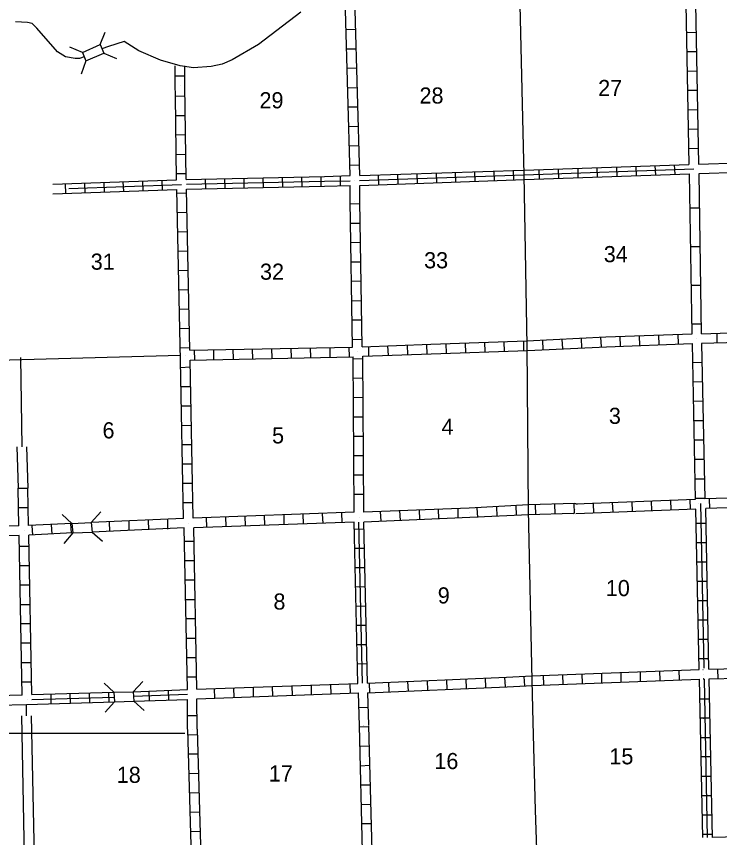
# Model space of a CAD drawing. Extents: x 1817418 to 2236108, y 15985408 to 16412015.
# Drawn here: x 2066844 to 2088625, y 16075913 to 16101360 of the extents above; entities that cross this region are included whole.
import ezdxf

# ---------------------------------------------------------------- set-up
doc = ezdxf.new("R2010")
doc.units = 0
for name, color, linetype in [('L1', 7, 'Continuous'), ('L11', 7, 'Continuous'), ('L13', 7, 'Continuous'), ('L14', 7, 'Continuous'), ('L18', 7, 'Continuous'), ('L4', 7, 'Continuous'), ('L8', 7, 'Continuous'), ('L9', 7, 'Continuous')]:
    doc.layers.add(name, color=color, linetype=linetype)

msp = doc.modelspace()

# ---------------------------------------------------------------- linework, layer by layer
at = {"layer": 'L1'}
msp.add_line((2060064, 16079149), (2072060, 16079150), dxfattribs=at)
at = {"layer": 'L11'}
for p, q in [((2087968, 16096785), (2098195, 16097128)), ((2087989, 16096495), (2092973, 16096662)), ((2066860, 16088020), (2066896, 16086737)), ((2067160, 16088025), (2067197, 16086737)), ((2067102, 16075100), (2067009, 16079684)), ((2067403, 16075110), (2067310, 16079684))]:
    msp.add_line(p, q, dxfattribs=at)
at = {"layer": 'L13'}
for p, q in [((2071925, 16090851), (2061721, 16090572)), ((2066970, 16090787), (2067010, 16088023)), ((2067160, 16079681), (2067153, 16080034))]:
    msp.add_line(p, q, dxfattribs=at)
at = {"layer": 'L18'}
for p, q in [((2069436, 16100492), (2069594, 16100877)), ((2068887, 16100243), (2069436, 16100492)), ((2069436, 16100492), (2069552, 16100217)), ((2068887, 16100243), (2068496, 16100412)), ((2068887, 16100243), (2068998, 16099979)), ((2068998, 16099979), (2069552, 16100217)), ((2069552, 16100217), (2069948, 16100053)), ((2068998, 16099979), (2068845, 16099568)), ((2069161, 16085676), (2069462, 16086003)), ((2068565, 16085649), (2068264, 16085929)), ((2068565, 16085649), (2069161, 16085676)), ((2068565, 16085649), (2068586, 16085354)), ((2069161, 16085676), (2069188, 16085375)), ((2068586, 16085354), (2068311, 16085026)), ((2068586, 16085354), (2069188, 16085375)), ((2069188, 16085375), (2069510, 16085100)), ((2069864, 16080417), (2069563, 16080702)), ((2070460, 16080433), (2070761, 16080749)), ((2069864, 16080417), (2070460, 16080433)), ((2069864, 16080417), (2069880, 16080116)), ((2070460, 16080433), (2070481, 16080137)), ((2069880, 16080116), (2069594, 16079804)), ((2069880, 16080116), (2070481, 16080137)), ((2070481, 16080137), (2070798, 16079852))]:
    msp.add_line(p, q, dxfattribs=at)
at = {"layer": 'L4'}
for p, q in [((2082572, 16096452), (2082446, 16101716)), ((2067187, 16101167), (2066812, 16101194)), ((2082662, 16091151), (2082572, 16096452)), ((2082710, 16086066), (2082662, 16091151)), ((2082820, 16080776), (2082710, 16086066)), ((2082852, 16079487), (2082820, 16080776)), ((2082921, 16076758), (2082852, 16079487)), ((2082963, 16075543), (2082921, 16076758))]:
    msp.add_line(p, q, dxfattribs=at)
for points in [[(2075656, 16101495), (2074346, 16100492), (2073523, 16100011), (2073222, 16099884), (2072878, 16099810), (2072329, 16099768), (2071912, 16099826)], [(2068940, 16100111), (2068797, 16100053), (2068665, 16100053), (2068364, 16100111), (2068111, 16100259), (2067477, 16100993), (2067329, 16101141), (2067187, 16101167)], [(2070186, 16100587), (2069695, 16100433), (2069494, 16100354)], [(2071912, 16099826), (2071305, 16100000), (2070640, 16100296), (2070186, 16100587)]]:
    msp.add_lwpolyline(points, dxfattribs=at)
at = {"layer": 'L8'}
for p, q in [((2087578, 16101743), (2087673, 16096774)), ((2087879, 16101753), (2087968, 16096785)), ((2077182, 16096426), (2077039, 16101553)), ((2077477, 16096426), (2077340, 16101553)), ((2067187, 16101167), (2067187, 16101167)), ((2077055, 16100951), (2077356, 16100961)), ((2087593, 16100866), (2087894, 16100877)), ((2077071, 16100354), (2077372, 16100360)), ((2087604, 16100270), (2087905, 16100275)), ((2071764, 16099219), (2071764, 16099826)), ((2071912, 16099826), (2071912, 16099826)), ((2072060, 16099219), (2072060, 16099826)), ((2077087, 16099752), (2077387, 16099763)), ((2087620, 16099668), (2087921, 16099678)), ((2072055, 16099509), (2071754, 16099504)), ((2071770, 16098913), (2071764, 16099219)), ((2071912, 16099219), (2071912, 16099219)), ((2072102, 16096304), (2072060, 16099219)), ((2077102, 16099150), (2077403, 16099161)), ((2087630, 16099071), (2087926, 16099076)), ((2072071, 16098886), (2071764, 16098876)), ((2071807, 16096294), (2071770, 16098913)), ((2077118, 16098554), (2077419, 16098559)), ((2087636, 16098469), (2087937, 16098475)), ((2072081, 16098284), (2071780, 16098279)), ((2077139, 16097952), (2077435, 16097962)), ((2072086, 16097688), (2071786, 16097677)), ((2087651, 16097867), (2087952, 16097878)), ((2077155, 16097350), (2077456, 16097360)), ((2087662, 16097271), (2087963, 16097276)), ((2072086, 16097086), (2071786, 16097075)), ((2077160, 16096753), (2077461, 16096759)), ((2082572, 16096600), (2087673, 16096774)), ((2082572, 16096452), (2087831, 16096637)), ((2083628, 16096637), (2083639, 16096336)), ((2084230, 16096658), (2084235, 16096363)), ((2084827, 16096679), (2084837, 16096378)), ((2085429, 16096700), (2085439, 16096399)), ((2086031, 16096716), (2086036, 16096421)), ((2086622, 16096743), (2086638, 16096442)), ((2087219, 16096759), (2087240, 16096468)), ((2087831, 16096637), (2087831, 16096637)), ((2072097, 16096484), (2071796, 16096479)), ((2072102, 16096304), (2076390, 16096399)), ((2075095, 16096076), (2075089, 16096374)), ((2075692, 16096089), (2075685, 16096387)), ((2076288, 16096102), (2076282, 16096401)), ((2076390, 16096399), (2077182, 16096426)), ((2076884, 16096115), (2076878, 16096413)), ((2077472, 16096275), (2082572, 16096454)), ((2077477, 16096426), (2082562, 16096600)), ((2078073, 16096147), (2078063, 16096445)), ((2078670, 16096168), (2078659, 16096466)), ((2079266, 16096189), (2079255, 16096487)), ((2079862, 16096210), (2079852, 16096508)), ((2080458, 16096231), (2080448, 16096529)), ((2081055, 16096252), (2081044, 16096550)), ((2081651, 16096273), (2081640, 16096571)), ((2082247, 16096294), (2082237, 16096592)), ((2082572, 16096452), (2082572, 16096452)), ((2082578, 16096304), (2087688, 16096479)), ((2083026, 16096616), (2083037, 16096320)), ((2067975, 16096162), (2071807, 16096294)), ((2068353, 16096177), (2068364, 16095876)), ((2068465, 16096025), (2071954, 16096151)), ((2068956, 16096194), (2068961, 16095893)), ((2069552, 16096220), (2069563, 16095919)), ((2070144, 16096236), (2070165, 16095935)), ((2070745, 16096262), (2070761, 16095961)), ((2071347, 16096278), (2071363, 16095977)), ((2072110, 16096159), (2076386, 16096254)), ((2072709, 16096023), (2072703, 16096321)), ((2073306, 16096036), (2073299, 16096334)), ((2073902, 16096049), (2073896, 16096348)), ((2074499, 16096063), (2074492, 16096361)), ((2076387, 16096254), (2077179, 16096270)), ((2076390, 16096104), (2077182, 16096120)), ((2077182, 16095634), (2077182, 16096120)), ((2077329, 16096278), (2077329, 16096278)), ((2077477, 16096125), (2082578, 16096304)), ((2077477, 16095634), (2077477, 16096125)), ((2067975, 16095860), (2071812, 16095993)), ((2071928, 16090702), (2071812, 16095993)), ((2072113, 16095887), (2071812, 16095877)), ((2072113, 16096009), (2076390, 16096104)), ((2072213, 16091019), (2072113, 16096009)), ((2077255, 16091109), (2077182, 16095634)), ((2077329, 16095634), (2077329, 16095634)), ((2077556, 16091119), (2077477, 16095634)), ((2077182, 16095549), (2077477, 16095560)), ((2072118, 16095285), (2071823, 16095275)), ((2077187, 16094953), (2077488, 16094958)), ((2072139, 16094683), (2071838, 16094678)), ((2077203, 16094351), (2077504, 16094361)), ((2072145, 16094087), (2071844, 16094076)), ((2077213, 16093754), (2077514, 16093759)), ((2072160, 16093485), (2071865, 16093474)), ((2077219, 16093152), (2077519, 16093163)), ((2072182, 16092883), (2071881, 16092878)), ((2077240, 16092550), (2077535, 16092561)), ((2072187, 16092286), (2071886, 16092276)), ((2077245, 16091954), (2077546, 16091959)), ((2072203, 16091684), (2071902, 16091679)), ((2088063, 16091526), (2093033, 16091680)), ((2088538, 16091542), (2088544, 16091241)), ((2077255, 16091352), (2077556, 16091362)), ((2079679, 16091204), (2082651, 16091304)), ((2082546, 16091304), (2082556, 16091003)), ((2083137, 16091325), (2083153, 16091024)), ((2083739, 16091362), (2083755, 16091061)), ((2084336, 16091383), (2084352, 16091088)), ((2084938, 16091420), (2084953, 16091119)), ((2085540, 16091442), (2085545, 16091146)), ((2086136, 16091463), (2086147, 16091162)), ((2086738, 16091484), (2086743, 16091183)), ((2087335, 16091510), (2087345, 16091209)), ((2087921, 16091378), (2087921, 16091378)), ((2088069, 16091236), (2093037, 16091378)), ((2072213, 16091088), (2071912, 16091077)), ((2072213, 16091019), (2077255, 16091109)), ((2073544, 16091046), (2073554, 16090745)), ((2074146, 16091051), (2074156, 16090750)), ((2074748, 16091067), (2074753, 16090771)), ((2075344, 16091077), (2075355, 16090776)), ((2075946, 16091088), (2075957, 16090787)), ((2076548, 16091104), (2076553, 16090803)), ((2077145, 16091109), (2077155, 16090808)), ((2077556, 16091119), (2079679, 16091204)), ((2077746, 16091125), (2077752, 16090829)), ((2078343, 16091151), (2078354, 16090850)), ((2078945, 16091178), (2078956, 16090877)), ((2079547, 16091193), (2079552, 16090892)), ((2079689, 16091051), (2079689, 16091051)), ((2080144, 16091220), (2080154, 16090919)), ((2080745, 16091236), (2080756, 16090935)), ((2081347, 16091262), (2081353, 16090961)), ((2081944, 16091278), (2081955, 16090977)), ((2082662, 16091151), (2082662, 16091151)), ((2087773, 16091220), (2087868, 16086394)), ((2088069, 16091220), (2088169, 16086410)), ((2072071, 16090861), (2072071, 16090861)), ((2072229, 16090708), (2077271, 16090808)), ((2072345, 16091019), (2072356, 16090718)), ((2072947, 16091024), (2072952, 16090729)), ((2077414, 16090966), (2077414, 16090966)), ((2077572, 16090829), (2079695, 16090903)), ((2079695, 16090903), (2082673, 16091003)), ((2072023, 16085802), (2071928, 16090702)), ((2072319, 16085808), (2072229, 16090708)), ((2077261, 16090750), (2077562, 16090760)), ((2087778, 16090634), (2088079, 16090644)), ((2072229, 16090486), (2071928, 16090475)), ((2077271, 16090153), (2077572, 16090158)), ((2087794, 16090037), (2088095, 16090042)), ((2072240, 16089884), (2071939, 16089879)), ((2077287, 16089551), (2077588, 16089562)), ((2072255, 16089287), (2071955, 16089277)), ((2087810, 16089435), (2088111, 16089446)), ((2077287, 16088949), (2077588, 16088949)), ((2087820, 16088833), (2088121, 16088833)), ((2072261, 16088685), (2071965, 16088675)), ((2077298, 16088353), (2077593, 16088353)), ((2087831, 16088237), (2088127, 16088237)), ((2072277, 16088083), (2071981, 16088083)), ((2077298, 16087751), (2077593, 16087751)), ((2072287, 16087487), (2071986, 16087487)), ((2087847, 16087635), (2088148, 16087635)), ((2077298, 16087154), (2077593, 16087154)), ((2087852, 16087033), (2088153, 16087033)), ((2066923, 16085575), (2066896, 16086737)), ((2066902, 16086742), (2067203, 16086742)), ((2067055, 16086742), (2067055, 16086742)), ((2067213, 16085586), (2067197, 16086737)), ((2072303, 16086885), (2072002, 16086885)), ((2077303, 16086552), (2077604, 16086552)), ((2093095, 16086563), (2088169, 16086410)), ((2072314, 16086283), (2072013, 16086283)), ((2082704, 16086220), (2080872, 16086125)), ((2082314, 16086204), (2082319, 16085903)), ((2082910, 16086225), (2082921, 16085929)), ((2083512, 16086246), (2083523, 16085945)), ((2084114, 16086262), (2084119, 16085961)), ((2087868, 16086394), (2084162, 16086246)), ((2084705, 16086267), (2084721, 16085966)), ((2085302, 16086293), (2085318, 16085993)), ((2085904, 16086320), (2085920, 16086019)), ((2086506, 16086341), (2086511, 16086045)), ((2087102, 16086367), (2087113, 16086066)), ((2087704, 16086394), (2087710, 16086093)), ((2087863, 16086436), (2088164, 16086436)), ((2087968, 16086251), (2087968, 16086251)), ((2088148, 16081167), (2088047, 16086262)), ((2093401, 16086262), (2088195, 16086109)), ((2088306, 16086410), (2088311, 16086109)), ((2066912, 16086146), (2067213, 16086146)), ((2077303, 16085993), (2072319, 16085808)), ((2076310, 16085950), (2076332, 16085649)), ((2076912, 16085977), (2076928, 16085676)), ((2080872, 16086125), (2077604, 16085993)), ((2078111, 16086019), (2078127, 16085718)), ((2078713, 16086045), (2078729, 16085744)), ((2079315, 16086066), (2079330, 16085771)), ((2079911, 16086088), (2079922, 16085792)), ((2080513, 16086109), (2080518, 16085808)), ((2080877, 16085977), (2080877, 16085977)), ((2081110, 16086135), (2081131, 16085834)), ((2081712, 16086167), (2081722, 16085871)), ((2082710, 16086066), (2082710, 16086066)), ((2084172, 16086093), (2084172, 16086093)), ((2087894, 16086093), (2084177, 16085945)), ((2087995, 16081120), (2087894, 16086093)), ((2088296, 16081129), (2088195, 16086109)), ((2072023, 16085802), (2069161, 16085676)), ((2069721, 16085702), (2069732, 16085401)), ((2070323, 16085729), (2070328, 16085428)), ((2070920, 16085750), (2070930, 16085454)), ((2071522, 16085776), (2071527, 16085475)), ((2077303, 16085686), (2072340, 16085512)), ((2072720, 16085829), (2072731, 16085528)), ((2073322, 16085850), (2073327, 16085554)), ((2073919, 16085871), (2073929, 16085570)), ((2074521, 16085892), (2074531, 16085591)), ((2075122, 16085908), (2075128, 16085612)), ((2075714, 16085934), (2075730, 16085633)), ((2077419, 16080691), (2077303, 16085686)), ((2077569, 16080695), (2077453, 16085690)), ((2077456, 16085845), (2077456, 16085845)), ((2080888, 16085829), (2077604, 16085692)), ((2077720, 16080702), (2077604, 16085692)), ((2082720, 16085919), (2080888, 16085829)), ((2066923, 16085575), (2065935, 16085560)), ((2067081, 16085428), (2067081, 16085428)), ((2068570, 16085649), (2067213, 16085586)), ((2067319, 16085586), (2067340, 16085285)), ((2067921, 16085618), (2067937, 16085317)), ((2068523, 16085644), (2068538, 16085343)), ((2072039, 16085512), (2069188, 16085375)), ((2072139, 16080501), (2072039, 16085512)), ((2072182, 16085660), (2072182, 16085660)), ((2072435, 16080512), (2072340, 16085512)), ((2077607, 16085470), (2077309, 16085463)), ((2087905, 16085660), (2088206, 16085660)), ((2066928, 16085274), (2065935, 16085259)), ((2067023, 16080327), (2066928, 16085274)), ((2068586, 16085354), (2067229, 16085285)), ((2067319, 16080343), (2067229, 16085285)), ((2066939, 16084942), (2067240, 16084942)), ((2072340, 16085084), (2072039, 16085084)), ((2087921, 16085058), (2088222, 16085058)), ((2077621, 16084873), (2077323, 16084867)), ((2072356, 16084488), (2072055, 16084488)), ((2087926, 16084461), (2088227, 16084461)), ((2066944, 16084345), (2067245, 16084345)), ((2077635, 16084277), (2077337, 16084270)), ((2066965, 16083743), (2067261, 16083743)), ((2072361, 16083886), (2072060, 16083886)), ((2077649, 16083681), (2077351, 16083674)), ((2087947, 16083859), (2088243, 16083859)), ((2066970, 16083141), (2067271, 16083141)), ((2072377, 16083284), (2072081, 16083284)), ((2087952, 16083263), (2088253, 16083263)), ((2077663, 16083084), (2077365, 16083077)), ((2072387, 16082687), (2072087, 16082687)), ((2087963, 16082661), (2088264, 16082661)), ((2066986, 16082545), (2067287, 16082545)), ((2077677, 16082488), (2077378, 16082481)), ((2066997, 16081943), (2067298, 16081943)), ((2072403, 16082085), (2072102, 16082085)), ((2077690, 16081891), (2077392, 16081884)), ((2087979, 16082059), (2088280, 16082059)), ((2072414, 16081483), (2072113, 16081483)), ((2087989, 16081462), (2088285, 16081462)), ((2067002, 16081341), (2067303, 16081341)), ((2077704, 16081295), (2077406, 16081288)), ((2082810, 16080929), (2087995, 16081120)), ((2087361, 16081103), (2087372, 16080802)), ((2088111, 16081124), (2088116, 16081124)), ((2088296, 16081129), (2092562, 16081235)), ((2088560, 16081135), (2088570, 16080834)), ((2072430, 16080887), (2072129, 16080887)), ((2077720, 16080702), (2082028, 16080887)), ((2081363, 16080860), (2081379, 16080559)), ((2081960, 16080887), (2081981, 16080586)), ((2082028, 16080887), (2082810, 16080929)), ((2082562, 16080908), (2082578, 16080612)), ((2083164, 16080945), (2083169, 16080644)), ((2083760, 16080961), (2083771, 16080660)), ((2084362, 16080987), (2084373, 16080686)), ((2084964, 16081008), (2084969, 16080712)), ((2085561, 16081029), (2085571, 16080728)), ((2086163, 16081050), (2086168, 16080749)), ((2086764, 16081077), (2086770, 16080776)), ((2088121, 16080976), (2088121, 16080976)), ((2088306, 16080833), (2092562, 16080934)), ((2067023, 16080744), (2067319, 16080744)), ((2072435, 16080512), (2077419, 16080691)), ((2075371, 16080612), (2075381, 16080311)), ((2075972, 16080633), (2075978, 16080338)), ((2076569, 16080660), (2076580, 16080359)), ((2077171, 16080676), (2077182, 16080375)), ((2077773, 16080702), (2077778, 16080401)), ((2078370, 16080728), (2078380, 16080427)), ((2078961, 16080749), (2078977, 16080454)), ((2079563, 16080776), (2079579, 16080475)), ((2080165, 16080802), (2080181, 16080501)), ((2080761, 16080829), (2080777, 16080528)), ((2082039, 16080734), (2082039, 16080734)), ((2082044, 16080586), (2082831, 16080628)), ((2082820, 16080776), (2082820, 16080776)), ((2082831, 16080628), (2088005, 16080824)), ((2088106, 16075918), (2088005, 16080824)), ((2088127, 16080829), (2088121, 16080829)), ((2088121, 16080829), (2088150, 16080829)), ((2088253, 16075918), (2088153, 16080818)), ((2088401, 16075918), (2088306, 16080833)), ((2067319, 16080343), (2069864, 16080417)), ((2067924, 16080061), (2067915, 16080359)), ((2068520, 16080078), (2068512, 16080377)), ((2069117, 16080096), (2069108, 16080394)), ((2069713, 16080113), (2069704, 16080411)), ((2070460, 16080433), (2072139, 16080501)), ((2072145, 16080351), (2070466, 16080283)), ((2070947, 16080452), (2070959, 16080154)), ((2071543, 16080476), (2071555, 16080178)), ((2072435, 16080211), (2077430, 16080396)), ((2072968, 16080528), (2072979, 16080227)), ((2073570, 16080554), (2073581, 16080253)), ((2074172, 16080570), (2074177, 16080269)), ((2074769, 16080591), (2074779, 16080295)), ((2077430, 16080396), (2077456, 16079377)), ((2077720, 16080396), (2082044, 16080586)), ((2077720, 16080396), (2077752, 16079392)), ((2067023, 16080327), (2066031, 16080301)), ((2067153, 16080032), (2069880, 16080116)), ((2067182, 16080184), (2067182, 16080184)), ((2067323, 16080193), (2069868, 16080267)), ((2070481, 16080137), (2072139, 16080195)), ((2072145, 16079271), (2072139, 16080195)), ((2072446, 16079271), (2072435, 16080211)), ((2088011, 16080216), (2088311, 16080216)), ((2067153, 16080030), (2066046, 16080000)), ((2077435, 16079942), (2077736, 16079952)), ((2072446, 16079683), (2072145, 16079683)), ((2088026, 16079619), (2088327, 16079619)), ((2088127, 16079593), (2088127, 16079593)), ((2088137, 16079593), (2088137, 16079593)), ((2077456, 16079377), (2077556, 16075496)), ((2077456, 16079345), (2077752, 16079350)), ((2077604, 16079387), (2077604, 16079387)), ((2077604, 16079377), (2077604, 16079377)), ((2077752, 16079377), (2077852, 16075501)), ((2072271, 16075295), (2072155, 16079260)), ((2072461, 16079102), (2072160, 16079091)), ((2072298, 16079271), (2072298, 16079271)), ((2072303, 16079271), (2072303, 16079271)), ((2072562, 16075295), (2072456, 16079276)), ((2088037, 16079018), (2088338, 16079018)), ((2077472, 16078743), (2077773, 16078754)), ((2072477, 16078500), (2072182, 16078495)), ((2088053, 16078421), (2088354, 16078421)), ((2077488, 16078141), (2077789, 16078152)), ((2072498, 16077903), (2072197, 16077893)), ((2088063, 16077819), (2088364, 16077819)), ((2077504, 16077544), (2077805, 16077550)), ((2072514, 16077302), (2072213, 16077291)), ((2088079, 16077217), (2088380, 16077217)), ((2077519, 16076943), (2077820, 16076953)), ((2072530, 16076700), (2072229, 16076694)), ((2088084, 16076620), (2088385, 16076620)), ((2077535, 16076346), (2077836, 16076351)), ((2072546, 16076103), (2072245, 16076092)), ((2088106, 16076018), (2088401, 16076018))]:
    msp.add_line(p, q, dxfattribs=at)
for points in [[(2082651, 16091304), (2085101, 16091426), (2087773, 16091526)], [(2082673, 16091003), (2085122, 16091125), (2087773, 16091225)], [(2077303, 16085993), (2077287, 16089303), (2077271, 16090808)], [(2077604, 16085993), (2077588, 16089303), (2077572, 16090829)], [(2084220, 16086235), (2084146, 16086262), (2082704, 16086220)], [(2084119, 16085950), (2084093, 16085961), (2082720, 16085919)], [(2088412, 16075929), (2093903, 16076066), (2096152, 16076087)]]:
    msp.add_lwpolyline(points, dxfattribs=at)
at = {"layer": 'L9'}
for p, q in [((2087773, 16091526), (2087688, 16096479)), ((2088063, 16091526), (2087989, 16096495)), ((2087704, 16095433), (2088005, 16095433)), ((2087720, 16094235), (2088021, 16094235)), ((2087747, 16093036), (2088047, 16093036)), ((2087762, 16091838), (2088063, 16091838))]:
    msp.add_line(p, q, dxfattribs=at)

# ---------------------------------------------------------------- texts
at = {"layer": 'L14'}
for s, p in [('27', (2084864, 16098892)), ('29', (2074373, 16098512)), ('28', (2079330, 16098659)), ('34', (2085038, 16093744)), ('31', (2069146, 16093511)), ('33', (2079473, 16093554)), ('32', (2074389, 16093200)), ('3', (2085196, 16088733)), ('6', (2069510, 16088284)), ('4', (2080012, 16088395)), ('5', (2074763, 16088126)), ('10', (2085101, 16083395)), ('9', (2079895, 16083168)), ('8', (2074806, 16082978)), ('15', (2085212, 16078183)), ('16', (2079790, 16078035)), ('18', (2069953, 16077608)), ('17', (2074663, 16077650))]:
    msp.add_text(s, height=500, rotation=360, dxfattribs=at).set_placement(p)

doc.saveas('drawing.dxf')
